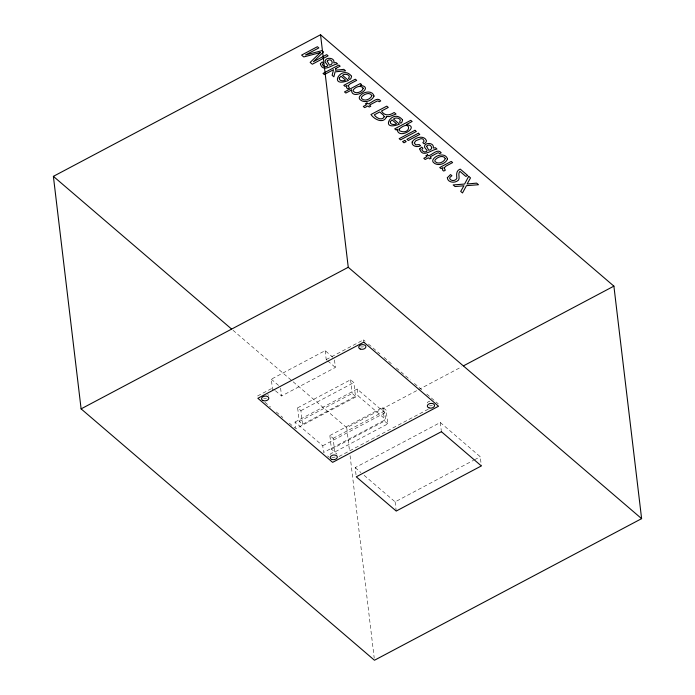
<?xml version="1.0" encoding="UTF-8"?>
<svg xmlns="http://www.w3.org/2000/svg" width="695" height="695" viewBox="0 0 695 695"><rect width="100%" height="100%" fill="white"/><g stroke="black" fill="none" stroke-linecap="round" stroke-linejoin="round"><path stroke-width="0.52" stroke-dasharray="3.48 2.61" d="M272.64 390.46L271.302 379.192L325.147 350.654L332.801 357.204M257.593 395.959L272.362 388.131L274.664 390.095M326.216 359.584L363.502 339.829L365.144 341.236M275.429 390.755L281.544 396.002L335.398 367.455L334.451 359.515M297.642 407.843L350.567 379.791L353.842 382.597L355.466 396.246L302.542 424.298L299.267 421.5L297.642 407.843L300.909 410.649L302.542 424.298M300.909 410.649L353.842 382.597M295.028 422.013L357.178 389.07L384.9 412.83L385.708 419.545L323.557 452.488L322.749 445.764L295.028 422.013L295.827 428.728L357.977 395.785L385.708 419.545M299.267 421.5L352.2 393.448L355.466 396.246M329.847 435.522L382.867 407.418L386.151 410.232L387.784 423.889L334.755 451.993L331.472 449.178L329.847 435.522L333.131 438.337L334.755 451.993M293.177 381.824L346.744 427.72L417.599 390.173M418.555 389.66L461.645 366.821M333.131 438.337L386.151 410.232M322.749 445.764L384.9 412.83M331.472 449.178L384.5 421.074L387.784 423.889M339.038 456.485L428.728 408.947M356.022 474.781L355.171 467.631L440.309 422.508L480.262 456.737L481.357 465.928M364.137 475.319L395.116 501.868L473.564 460.29M474.52 459.786L480.262 456.737M368.428 344.051L379.93 353.903M384.04 357.43L391.433 363.763M396.367 367.985L410.337 379.957M414.437 383.475L421.839 389.808M426.765 394.039L438.267 403.891M327.745 360.896L335.398 367.455M233.025 330.281L292.352 381.121M271.302 379.192L280.485 387.063M355.171 467.631L360.879 472.522M264.908 402.24L270.607 407.114M276.306 411.996L282.813 417.573M289.32 423.151L295.019 428.033M327.554 455.911L329.152 457.284M440.309 422.508L441.282 430.674M395.116 501.868L396.219 511.051M382.867 407.418L384.5 421.074M363.502 339.829L363.685 341.375M357.178 389.07L357.977 395.785M350.567 379.791L352.2 393.448M346.744 427.72L349.568 451.411M350.08 455.711L374.214 658.096M325.147 350.654L326.494 361.913M280.598 388.053L281.544 396.002M335.216 456.928A3.579 2.32 -6.8 0 1 331.663 457.128M330.073 454.599A3.579 2.32 -6.8 0 1 333.557 452.68A3.579 2.32 -6.8 0 1 336.953 454.209M432.333 405.428A3.64 2.363 -6.8 0 1 429.571 405.758M427.225 402.944A3.64 2.363 -6.8 0 1 429.918 401.163M363.459 346.701A3.597 2.328 -6.8 0 1 360.714 346.909M266.463 398.192A3.657 2.372 -6.8 0 1 263.674 398.478M267.662 394.413A3.657 2.372 -6.8 0 1 268.478 395.472"/><path stroke-width="1.04" d="M53.385 176.348L320.534 34.75L613.894 286.132L641.615 518.652L374.466 660.25L81.106 408.868L53.385 176.348L231.374 328.865M81.106 408.868L348.256 267.28L641.615 518.652M463.556 365.805L613.894 286.132M320.534 34.75L348.256 267.28M447.328 177.729C447.537 182.151 453.618 183.228 456.884 181.256C461.48 179.501 457.032 174.028 459.908 171.352L465.85 176.434L467.674 175.47L460.212 169.076C455.946 170.553 456.493 174.819 456.884 178.302C455.746 181.1 450.76 181.438 449.639 178.467L450.012 177.216L451.924 175.757L450.542 174.567L447.328 177.729M363.224 88.265C362.416 91.862 355.588 94.642 353.225 91.054L353.199 90.011C355.006 87.031 361.026 84.564 363.224 88.265M351.566 76.259L350.94 78.492L349.88 79.543L348.534 78.387C351.74 74.947 344.642 72.923 342.505 75.338L348.464 80.446C327.102 88.76 341.592 63.54 351.566 76.259M402.561 119.957L401.936 122.19L400.876 123.241L399.529 122.085C402.735 118.645 395.629 116.621 393.5 119.036L399.46 124.144C378.097 132.45 392.588 107.239 402.561 119.957M327.232 61.203L329.395 65.104C335.068 64.479 330.985 57.12 327.397 60.847L327.232 61.203M426.626 146.376L428.789 150.276C434.462 149.651 430.387 142.301 426.791 146.02L426.626 146.376M371.868 95.615C370.756 99.15 364.554 101.878 361.687 98.629A3.24 2.094 -6.8 0 1 361.721 96.9C363.85 94.155 369.801 91.584 371.868 95.615M445.339 158.564C444.227 162.1 438.024 164.828 435.157 161.588A3.24 2.094 -6.8 0 1 435.192 159.85C437.311 157.113 443.271 154.542 445.339 158.564M397.297 129.913C398.765 140.216 420.944 126.195 406.245 124.622L412.135 121.503L410.762 120.331L394.708 128.844L396.037 129.982L397.566 129.174L397.297 129.913M320.352 63.74C322.914 73.392 332.523 64.192 337.579 63.914L336.041 62.576L333.8 62.863C335.546 57.294 324.608 56.616 325.138 61.951L327.805 65.547L327.015 66.425L325.078 66.755L323.21 65.773L322.411 64.453L323.522 63.045L322.245 61.951L320.352 63.74M419.745 148.912C422.317 158.564 431.916 149.364 436.981 149.086L435.444 147.748L433.193 148.044C434.948 142.466 424.002 141.789 424.532 147.132L427.199 150.719L426.409 151.597L424.48 151.927L422.603 150.945L421.813 149.625L422.925 148.217L421.648 147.123L419.745 148.912M339.238 78.066C338.917 81.193 343.582 81.35 345.519 80.064L341.002 76.189L339.238 78.066M390.225 121.764C389.912 124.891 394.578 125.048 396.515 123.753L391.997 119.888L390.225 121.764M335.824 68.484L335.485 70.247L343.825 69.344L345.571 70.838L335.077 71.846L333.878 76.798L332.132 75.303L333.522 69.7L324.348 74.565L323.027 73.435L338.83 65.061L340.142 66.19L335.824 68.484M412.161 141.997C411.292 146.341 417.634 147.67 420.597 145.733L419.267 144.595L415.853 144.855L414.185 143.04L415.827 140.755L420.753 138.731A2.919 1.894 -6.8 0 1 422.968 139.096L424.167 141.042L422.838 142.701L424.167 143.839L425.757 142.449A4.856 3.145 -6.8 0 0 426.356 140.425C423.724 134.743 414.637 137.419 412.161 141.997M384.283 116.725C382.172 121.173 376.134 117.976 374.318 114.831L379.713 111.973L383.206 114.962L384.283 116.725M348.456 85.502C348.073 87.379 351.218 88.109 347.552 88.795L346.501 87.683L347.092 85.355L345.102 86.415L343.808 85.303L355.327 79.195L356.691 80.368L350.063 83.878L348.456 85.502M444.392 167.712C444.018 169.589 447.163 170.327 443.497 171.013L442.446 169.893L443.036 167.573L441.047 168.624L439.744 167.512L451.264 161.405L452.636 162.578L446.008 166.088L444.392 167.712M374.032 96.066C372.112 101.201 363.72 103.729 359.81 99.333A5.847 3.788 -6.8 0 1 359.463 96.796C361.991 91.853 372.268 89.447 374.032 96.066M399.112 129.157L399.086 130.53C411.37 136.646 412.031 117.846 399.112 129.157M447.502 159.016C445.582 164.15 437.181 166.687 433.28 162.291A5.847 3.788 -6.8 0 1 432.933 159.754C435.461 154.803 445.738 152.405 447.502 159.016M351.566 90.011C351.349 101.618 375.873 86.979 360.14 85.372L361.617 84.59L360.358 83.513L344.503 91.914L345.832 93.052L351.566 90.011M386.29 117.386C382.849 124.075 373.945 119.08 370.965 114.51L386.767 106.135L388.279 107.43L381.503 111.026C384.63 116.386 389.912 115.379 394.178 112.486L396.028 114.076L389.304 116.595L386.264 116.482L386.29 117.386M468.691 176.339L464.59 184.053L453.14 184.931L455.034 186.547L463.921 185.782L460.707 191.412L462.505 192.949L466.458 185.661L478.49 184.731L476.614 183.124L467.109 183.993L470.515 177.903L468.691 176.339M320.334 52.594L310.152 62.402L312.298 64.235L328.092 55.861L326.659 54.636L313.367 61.725L323.514 51.934L322.011 50.648L305.487 54.966L318.849 47.938L317.406 46.704L301.604 55.079L303.767 56.929L320.334 52.594M366.995 102.982L365.414 103.816L366.517 104.763L363.294 106.465L364.684 107.647L367.898 105.944L369.193 107.056L370.774 106.222L369.479 105.11L376.994 101.123L378.089 100.94L379.183 101.765L380.712 100.949C377.307 96.197 371.643 103.103 368.098 103.92L366.995 102.982M414.967 130.304L399.165 138.679L400.529 139.851L416.331 131.477L414.967 130.304M404.777 140.442L402.579 141.606L403.969 142.796L406.167 141.632L404.777 140.442M418.381 133.232L406.914 139.304L408.304 140.494L419.771 134.422L418.381 133.232M427.495 154.82L425.913 155.663L427.017 156.601L423.794 158.304L425.184 159.494L428.398 157.791L429.692 158.903L431.274 158.06L429.979 156.948L437.494 152.961L438.588 152.787L439.683 153.604L441.212 152.796C437.807 148.044 432.142 154.942 428.598 155.767L427.495 154.82M363.78 342.157L257.862 398.287L332.636 462.357L438.545 406.219L363.78 342.157M441.403 431.691L356.266 476.822L396.219 511.051L481.357 465.928L441.403 431.691M331.941 459.456A3.579 2.32 -6.8 0 0 337.336 457.136A3.579 2.32 -6.8 0 0 332.045 455.416A3.579 2.32 -6.8 0 0 331.941 459.456M263.101 400.581A3.657 2.372 -6.8 0 0 268.809 398.417A3.657 2.372 -6.8 0 0 263.596 396.437A3.657 2.372 -6.8 0 0 263.101 400.581M360.175 349.003A3.597 2.328 -6.8 0 0 365.874 346.996A3.597 2.328 -6.8 0 0 360.887 344.92A3.597 2.328 -6.8 0 0 360.175 349.003M428.989 407.887A3.64 2.363 -6.8 0 0 434.584 405.628A3.64 2.363 -6.8 0 0 429.302 403.76A3.64 2.363 -6.8 0 0 428.989 407.887"/></g></svg>
